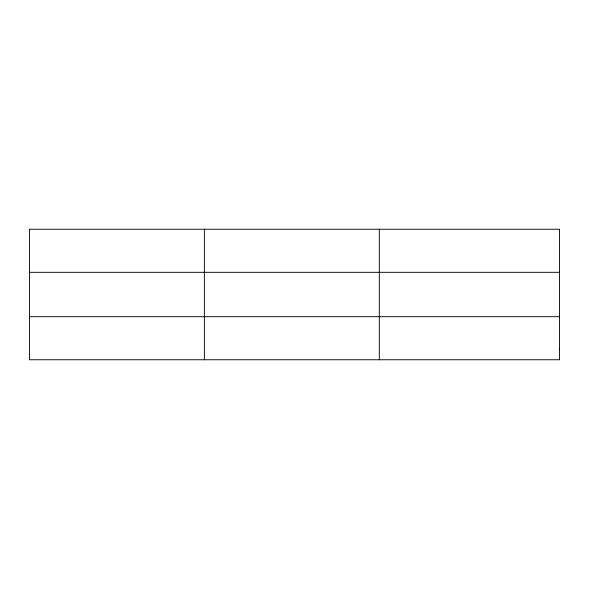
<?xml version="1.0" encoding="UTF-8"?>
<svg xmlns="http://www.w3.org/2000/svg" width="589" height="589" viewBox="0 0 589 589"><rect width="100%" height="100%" fill="white"/><g stroke="black" fill="none" stroke-linecap="round" stroke-linejoin="round"><path stroke-width="0.88" d="M204.383 229.246L204.383 359.754M379.316 229.246L379.316 359.754M29.45 272.317L559.55 272.317M29.45 316.683L559.55 316.683M559.55 348.982L559.55 359.754L29.45 359.754L29.45 229.246L559.55 229.246L559.55 348.982"/></g></svg>
